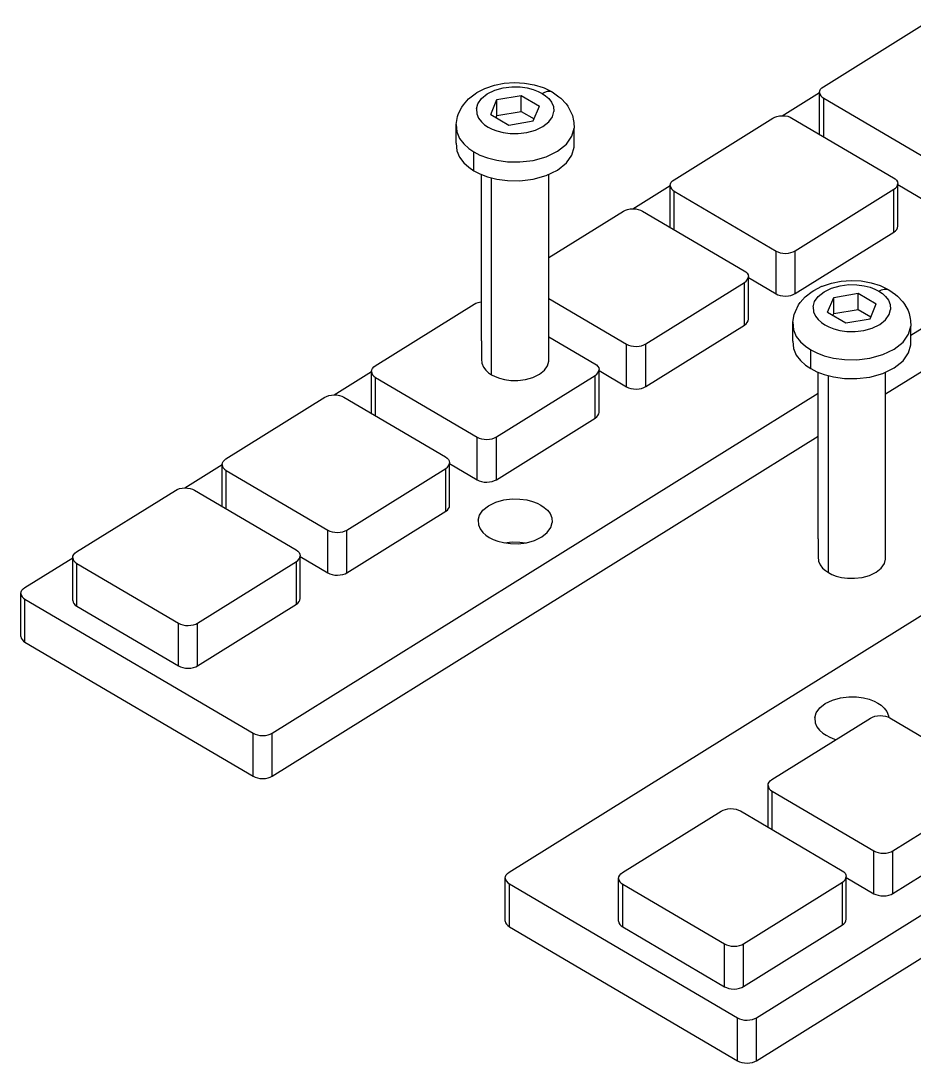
# Model space of a CAD drawing. Header units: millimetres. Extents: x -28.5 to 28.5, y 11.5 to 51.5.
# Drawn here: x -28.47 to -2.02, y 11.46 to 42.34 of the extents above; entities that cross this region are included whole.
import ezdxf

# ---------------------------------------------------------------- set-up
doc = ezdxf.new("R2010")
doc.units = ezdxf.units.MM
doc.layers.add('VISIBLE', color=7, linetype='Continuous')

msp = doc.modelspace()

# ---------------------------------------------------------------- linework, layer by layer
at = {"layer": 'VISIBLE'}
for p, q in [((-2.114, 33.023), (12.835, 42.338)), ((-4.705, 40.387), (-1.779, 42.21)), ((-2.861, 31.283), (12.835, 41.064)), ((-14.443, 40.431), (-14.157, 40.487)), ((-14.157, 40.487), (-13.858, 40.507)), ((-13.858, 40.507), (-13.558, 40.492)), ((-13.558, 40.492), (-13.269, 40.442)), ((-15.216, 40.024), (-15.015, 40.176)), ((-15.015, 40.176), (-14.965, 40.214)), ((-14.965, 40.214), (-14.729, 40.334)), ((-14.832, 40.037), (-14.66, 40.175)), ((-14.729, 40.334), (-14.706, 40.343)), ((-14.706, 40.343), (-14.443, 40.431)), ((-14.66, 40.175), (-14.438, 40.283)), ((-14.66, 40.175), (-14.438, 40.283)), ((-14.438, 40.283), (-14.186, 40.353)), ((-14.186, 40.353), (-13.93, 40.383)), ((-13.93, 40.383), (-13.689, 40.38)), ((-13.689, 40.38), (-13.477, 40.351)), ((-13.477, 40.351), (-13.297, 40.305)), ((-13.297, 40.305), (-13.151, 40.249)), ((-13.269, 40.442), (-13.001, 40.358)), ((-13.151, 40.249), (-13.034, 40.189)), ((-13.034, 40.189), (-12.958, 40.228)), ((-13.034, 40.189), (-12.932, 40.12)), ((-13.001, 40.358), (-12.98, 40.35)), ((-12.98, 40.35), (-12.738, 40.233)), ((-12.958, 40.228), (-12.88, 40.251)), ((-12.88, 40.251), (-12.805, 40.254)), ((-12.805, 40.254), (-12.738, 40.233)), ((-12.738, 40.233), (-12.539, 40.091)), ((-5.922, 39.527), (-4.818, 40.215)), ((-4.818, 40.215), (-4.811, 40.265)), ((-4.818, 38.977), (-4.818, 40.215)), ((-4.818, 40.215), (-4.808, 40.165)), ((-4.811, 40.265), (-4.787, 40.311)), ((-4.808, 40.165), (-4.783, 40.119)), ((-4.787, 40.311), (-4.751, 40.353)), ((-4.751, 40.353), (-4.705, 40.387)), ((-15.416, 39.782), (-15.363, 39.85)), ((-15.363, 39.85), (-15.216, 40.024)), ((-14.984, 39.727), (-14.94, 39.883)), ((-14.94, 39.883), (-14.832, 40.037)), ((-14.557, 39.566), (-14.374, 40.006)), ((-14.374, 40.006), (-13.652, 40.13)), ((-14.374, 39.529), (-14.374, 40.006)), ((-13.652, 39.653), (-13.652, 40.13)), ((-13.652, 40.13), (-13.113, 39.814)), ((-12.932, 40.12), (-12.835, 40.033)), ((-12.835, 40.033), (-12.754, 39.926)), ((-12.835, 40.033), (-12.754, 39.926)), ((-12.754, 39.926), (-12.699, 39.798)), ((-12.754, 39.926), (-12.699, 39.798)), ((-12.539, 40.091), (-12.481, 40.048)), ((-12.481, 40.048), (-12.325, 39.877)), ((-12.325, 39.877), (-12.274, 39.81)), ((-4.783, 40.119), (-4.744, 40.078)), ((-4.744, 40.078), (-4.697, 40.045)), ((-4.697, 38.906), (-4.697, 40.045)), ((-4.697, 40.045), (-1.684, 38.274)), ((-15.544, 39.5), (-15.508, 39.588)), ((-15.508, 39.588), (-15.416, 39.782)), ((-14.984, 39.727), (-14.971, 39.581)), ((-14.971, 39.581), (-14.917, 39.453)), ((-14.557, 39.566), (-14.019, 39.249)), ((-14.374, 39.529), (-13.652, 39.653)), ((-13.652, 39.653), (-13.273, 39.43)), ((-13.297, 39.373), (-13.113, 39.814)), ((-12.73, 39.497), (-12.687, 39.653)), ((-12.699, 39.798), (-12.687, 39.653)), ((-12.274, 39.81), (-12.172, 39.617)), ((-12.172, 39.617), (-12.136, 39.53)), ((-12.136, 39.53), (-12.107, 39.377)), ((-15.583, 39.268), (-15.544, 39.5)), ((-15.583, 38.711), (-15.583, 39.268)), ((-15.583, 39.268), (-15.564, 39.047)), ((-14.917, 39.453), (-14.835, 39.346)), ((-14.835, 39.346), (-14.739, 39.259)), ((-14.739, 39.259), (-14.636, 39.191)), ((-14.739, 39.259), (-14.636, 39.191)), ((-14.397, 39.472), (-14.374, 39.529)), ((-14.019, 39.249), (-13.297, 39.373)), ((-13.01, 39.205), (-12.838, 39.343)), ((-12.838, 39.343), (-12.73, 39.497)), ((-12.107, 39.377), (-12.098, 39.325)), ((-12.098, 39.325), (-12.088, 39.156)), ((-9.129, 37.63), (-6.203, 39.454)), ((-6.203, 39.454), (-6.147, 39.483)), ((-6.147, 39.483), (-6.08, 39.506)), ((-6.147, 39.483), (-6.08, 39.506)), ((-6.08, 39.506), (-6.004, 39.521)), ((-6.08, 39.506), (-6.004, 39.521)), ((-6.004, 39.521), (-5.922, 39.527)), ((-6.004, 39.521), (-5.922, 39.527)), ((-5.922, 39.527), (-5.84, 39.523)), ((-5.84, 39.523), (-5.762, 39.509)), ((-5.762, 39.509), (-5.694, 39.487)), ((-5.694, 39.487), (-5.637, 39.459)), ((-5.637, 39.459), (-2.624, 37.688)), ((-15.564, 39.047), (-15.481, 38.853)), ((-14.636, 39.191), (-14.52, 39.131)), ((-14.636, 39.191), (-14.52, 39.131)), ((-14.52, 39.131), (-14.373, 39.075)), ((-14.373, 39.075), (-14.194, 39.029)), ((-14.194, 39.029), (-13.981, 38.999)), ((-14.014, 17.112), (21.03, 38.949)), ((-13.981, 38.999), (-13.741, 38.996)), ((-13.741, 38.996), (-13.484, 39.027)), ((-13.484, 39.027), (-13.233, 39.097)), ((-13.233, 39.097), (-13.01, 39.205)), ((-12.318, 38.684), (-12.154, 38.919)), ((-12.154, 38.919), (-12.088, 39.156)), ((-12.088, 38.598), (-12.088, 39.156)), ((-15.583, 38.711), (-15.564, 38.49)), ((-15.481, 38.853), (-15.357, 38.689)), ((-15.481, 38.853), (-15.357, 38.689)), ((-15.357, 38.689), (-15.21, 38.557)), ((-12.58, 38.474), (-12.318, 38.684)), ((-15.564, 38.49), (-15.481, 38.295)), ((-15.481, 38.295), (-15.357, 38.132)), ((-15.21, 38.557), (-15.054, 38.452)), ((-15.21, 38.557), (-15.054, 38.452)), ((-15.054, 37.895), (-15.054, 38.452)), ((-15.054, 38.452), (-14.877, 38.361)), ((-15.054, 38.452), (-14.877, 38.361)), ((-14.877, 38.361), (-14.654, 38.276)), ((-13.301, 38.204), (-12.919, 38.31)), ((-12.919, 38.31), (-12.58, 38.474)), ((-12.919, 38.31), (-12.58, 38.474)), ((-12.318, 38.127), (-12.154, 38.361)), ((-12.154, 38.361), (-12.088, 38.598)), ((-15.357, 38.132), (-15.21, 38)), ((-15.21, 38), (-15.054, 37.895)), ((-14.654, 38.276), (-14.381, 38.206)), ((-14.381, 38.206), (-14.057, 38.162)), ((-14.057, 38.162), (-13.691, 38.157)), ((-13.691, 38.157), (-13.301, 38.204)), ((-12.58, 37.917), (-12.318, 38.127)), ((-15.054, 37.895), (-14.877, 37.804)), ((-14.877, 37.804), (-14.654, 37.719)), ((-14.835, 32.856), (-14.835, 37.788)), ((-14.654, 37.719), (-14.381, 37.649)), ((-14.532, 31.852), (-14.532, 37.687)), ((-13.301, 37.646), (-12.919, 37.753)), ((-12.919, 37.753), (-12.58, 37.917)), ((-12.835, 32.874), (-12.835, 37.793)), ((-2.624, 37.688), (-2.577, 37.654)), ((-14.381, 37.649), (-14.057, 37.604)), ((-14.057, 37.604), (-13.691, 37.599)), ((-13.691, 37.599), (-13.301, 37.646)), ((-10.346, 36.77), (-9.242, 37.458)), ((-9.242, 37.458), (-9.235, 37.508)), ((-9.242, 36.22), (-9.242, 37.458)), ((-9.242, 37.458), (-9.232, 37.409)), ((-9.235, 37.508), (-9.211, 37.555)), ((-9.232, 37.409), (-9.207, 37.362)), ((-9.211, 37.555), (-9.175, 37.596)), ((-9.175, 37.596), (-9.129, 37.63)), ((-2.616, 37.346), (-2.57, 37.38)), ((-2.577, 37.654), (-2.538, 37.614)), ((-2.577, 37.654), (-2.538, 37.614)), ((-2.57, 37.38), (-2.534, 37.421)), ((-2.538, 37.614), (-2.513, 37.567)), ((-2.538, 37.614), (-2.513, 37.567)), ((-2.534, 37.421), (-2.51, 37.468)), ((-2.513, 37.567), (-2.503, 37.518)), ((-2.513, 37.567), (-2.503, 37.518)), ((-2.51, 37.468), (-2.503, 37.518)), ((-2.503, 36.252), (-2.503, 37.518)), ((-2.503, 37.49), (-1.684, 37.008)), ((-9.207, 37.362), (-9.168, 37.322)), ((-9.168, 37.322), (-9.121, 37.288)), ((-9.121, 36.149), (-9.121, 37.288)), ((-9.121, 37.288), (-6.108, 35.517)), ((-5.542, 35.522), (-2.616, 37.346)), ((-2.616, 36.08), (-2.616, 37.346)), ((-10.504, 36.749), (-10.428, 36.765)), ((-10.504, 36.749), (-10.428, 36.765)), ((-10.428, 36.765), (-10.346, 36.77)), ((-10.428, 36.765), (-10.346, 36.77)), ((-10.346, 36.77), (-10.264, 36.766)), ((-10.264, 36.766), (-10.187, 36.752)), ((-10.187, 36.752), (-10.118, 36.73)), ((-12.835, 35.321), (-10.627, 36.697)), ((-10.627, 36.697), (-10.571, 36.726)), ((-10.571, 36.726), (-10.504, 36.749)), ((-10.571, 36.726), (-10.504, 36.749)), ((-10.118, 36.73), (-10.061, 36.702)), ((-10.061, 36.702), (-7.048, 34.931)), ((-2.57, 36.114), (-2.534, 36.156)), ((-2.534, 36.156), (-2.51, 36.202)), ((-2.51, 36.202), (-2.503, 36.252)), ((-5.542, 34.256), (-2.616, 36.08)), ((-2.616, 36.08), (-2.57, 36.114)), ((-6.108, 34.251), (-6.108, 35.517)), ((-6.108, 35.517), (-6.051, 35.489)), ((-5.598, 35.493), (-5.542, 35.522)), ((-5.542, 34.256), (-5.542, 35.522)), ((-6.051, 35.489), (-5.983, 35.467)), ((-5.983, 35.467), (-5.905, 35.453)), ((-5.905, 35.453), (-5.823, 35.449)), ((-5.823, 35.449), (-5.742, 35.455)), ((-5.823, 35.449), (-5.742, 35.455)), ((-5.742, 35.455), (-5.665, 35.47)), ((-5.742, 35.455), (-5.665, 35.47)), ((-5.665, 35.47), (-5.598, 35.493)), ((-7.048, 34.931), (-7.001, 34.898)), ((-7.001, 34.898), (-6.962, 34.857)), ((-7.001, 34.898), (-6.962, 34.857)), ((-9.966, 32.765), (-7.04, 34.589)), ((-7.04, 34.589), (-6.994, 34.623)), ((-7.04, 33.323), (-7.04, 34.589)), ((-6.994, 34.623), (-6.958, 34.665)), ((-6.962, 34.857), (-6.937, 34.811)), ((-6.962, 34.857), (-6.937, 34.811)), ((-6.958, 34.665), (-6.934, 34.711)), ((-6.937, 34.811), (-6.927, 34.761)), ((-6.937, 34.811), (-6.927, 34.761)), ((-6.934, 34.711), (-6.927, 34.761)), ((-6.927, 33.495), (-6.927, 34.761)), ((-6.927, 34.733), (-6.108, 34.251)), ((-6.683, 12.803), (28.361, 34.64)), ((-4.469, 34.569), (-4.182, 34.624)), ((-4.182, 34.624), (-3.884, 34.645)), ((-3.884, 34.645), (-3.584, 34.63)), ((-3.584, 34.63), (-3.295, 34.579)), ((-5.242, 34.161), (-5.041, 34.314)), ((-5.041, 34.314), (-4.99, 34.351)), ((-4.99, 34.351), (-4.755, 34.472)), ((-4.858, 34.174), (-4.686, 34.312)), ((-4.755, 34.472), (-4.732, 34.481)), ((-4.732, 34.481), (-4.469, 34.569)), ((-4.686, 34.312), (-4.463, 34.42)), ((-4.463, 34.42), (-4.212, 34.49)), ((-4.212, 34.49), (-3.956, 34.521)), ((-3.956, 34.521), (-3.715, 34.518)), ((-3.715, 34.518), (-3.502, 34.489)), ((-3.502, 34.489), (-3.323, 34.442)), ((-3.502, 34.489), (-3.323, 34.442)), ((-3.323, 34.442), (-3.177, 34.387)), ((-3.295, 34.579), (-3.027, 34.496)), ((-3.177, 34.387), (-3.06, 34.327)), ((-3.06, 34.327), (-2.984, 34.366)), ((-3.06, 34.327), (-2.957, 34.258)), ((-3.027, 34.496), (-3.006, 34.487)), ((-3.006, 34.487), (-2.764, 34.371)), ((-2.984, 34.366), (-2.906, 34.389)), ((-2.906, 34.389), (-2.831, 34.391)), ((-2.831, 34.391), (-2.764, 34.371)), ((-2.764, 34.371), (-2.565, 34.228)), ((-14.996, 33.969), (-14.928, 33.992)), ((-14.996, 33.969), (-14.928, 33.992)), ((-14.928, 33.992), (-14.852, 34.008)), ((-14.928, 33.992), (-14.852, 34.008)), ((-14.852, 34.008), (-14.835, 34.009)), ((-14.852, 34.008), (-14.835, 34.009)), ((-12.835, 34.114), (-10.532, 32.76)), ((-6.108, 34.251), (-6.051, 34.224)), ((-6.051, 34.224), (-5.983, 34.202)), ((-5.983, 34.202), (-5.905, 34.187)), ((-5.905, 34.187), (-5.823, 34.183)), ((-5.823, 34.183), (-5.742, 34.189)), ((-5.742, 34.189), (-5.665, 34.204)), ((-5.665, 34.204), (-5.598, 34.228)), ((-5.598, 34.228), (-5.542, 34.256)), ((-5.442, 33.919), (-5.389, 33.988)), ((-5.389, 33.988), (-5.242, 34.161)), ((-5.009, 33.864), (-4.966, 34.02)), ((-4.966, 34.02), (-4.858, 34.174)), ((-4.583, 33.703), (-4.4, 34.144)), ((-4.4, 34.144), (-3.677, 34.268)), ((-4.4, 33.666), (-4.4, 34.144)), ((-3.677, 33.79), (-3.677, 34.268)), ((-3.677, 34.268), (-3.139, 33.951)), ((-2.957, 34.258), (-2.861, 34.171)), ((-2.861, 34.171), (-2.779, 34.064)), ((-2.779, 34.064), (-2.725, 33.936)), ((-2.565, 34.228), (-2.507, 34.185)), ((-2.507, 34.185), (-2.351, 34.015)), ((-2.351, 34.015), (-2.3, 33.947)), ((-17.977, 32.117), (-15.051, 33.94)), ((-15.051, 33.94), (-14.996, 33.969)), ((-5.57, 33.638), (-5.534, 33.725)), ((-5.534, 33.725), (-5.442, 33.919)), ((-5.009, 33.864), (-4.997, 33.719)), ((-4.997, 33.719), (-4.943, 33.591)), ((-4.583, 33.703), (-4.045, 33.387)), ((-4.423, 33.609), (-4.4, 33.666)), ((-4.4, 33.666), (-3.677, 33.79)), ((-3.677, 33.79), (-3.299, 33.568)), ((-3.323, 33.511), (-3.139, 33.951)), ((-2.756, 33.634), (-2.713, 33.79)), ((-2.725, 33.936), (-2.713, 33.79)), ((-2.3, 33.947), (-2.198, 33.755)), ((-2.198, 33.755), (-2.162, 33.668)), ((-2.162, 33.668), (-2.133, 33.515)), ((-7.04, 33.323), (-6.994, 33.357)), ((-6.994, 33.357), (-6.958, 33.399)), ((-6.958, 33.399), (-6.934, 33.446)), ((-6.958, 33.399), (-6.934, 33.446)), ((-6.934, 33.446), (-6.927, 33.495)), ((-6.934, 33.446), (-6.927, 33.495)), ((-6.683, 11.529), (28.361, 33.366)), ((-5.609, 33.406), (-5.57, 33.638)), ((-5.609, 32.849), (-5.609, 33.406)), ((-5.609, 33.406), (-5.59, 33.185)), ((-4.943, 33.591), (-4.861, 33.484)), ((-4.861, 33.484), (-4.765, 33.397)), ((-4.765, 33.397), (-4.662, 33.328)), ((-4.045, 33.387), (-3.323, 33.511)), ((-3.036, 33.342), (-2.864, 33.48)), ((-2.864, 33.48), (-2.756, 33.634)), ((-2.133, 33.515), (-2.124, 33.463)), ((-2.124, 33.463), (-2.114, 33.293)), ((-9.966, 31.5), (-7.04, 33.323)), ((-5.59, 33.185), (-5.507, 32.99)), ((-4.662, 33.328), (-4.546, 33.268)), ((-4.546, 33.268), (-4.399, 33.212)), ((-4.399, 33.212), (-4.22, 33.166)), ((-4.22, 33.166), (-4.007, 33.137)), ((-4.007, 33.137), (-3.766, 33.134)), ((-3.766, 33.134), (-3.51, 33.165)), ((-3.51, 33.165), (-3.259, 33.234)), ((-3.259, 33.234), (-3.036, 33.342)), ((-2.344, 32.822), (-2.18, 33.056)), ((-2.18, 33.056), (-2.114, 33.293)), ((-2.114, 32.736), (-2.114, 33.293)), ((-14.835, 32.856), (-14.834, 32.318)), ((-12.837, 32.254), (-12.835, 32.874)), ((-12.835, 32.975), (-11.473, 32.174)), ((-10.532, 31.495), (-10.532, 32.76)), ((-10.532, 32.76), (-10.475, 32.733)), ((-10.089, 32.713), (-10.022, 32.737)), ((-10.022, 32.737), (-9.966, 32.765)), ((-9.966, 31.5), (-9.966, 32.765)), ((-5.609, 32.849), (-5.59, 32.627)), ((-5.507, 32.99), (-5.383, 32.827)), ((-5.383, 32.827), (-5.236, 32.695)), ((-2.606, 32.612), (-2.344, 32.822)), ((-2.18, 32.499), (-2.114, 32.736)), ((-10.475, 32.733), (-10.407, 32.711)), ((-10.407, 32.711), (-10.33, 32.696)), ((-10.33, 32.696), (-10.247, 32.692)), ((-10.247, 32.692), (-10.166, 32.698)), ((-10.166, 32.698), (-10.089, 32.713)), ((-5.59, 32.627), (-5.507, 32.433)), ((-5.507, 32.433), (-5.383, 32.27)), ((-5.236, 32.695), (-5.08, 32.59)), ((-5.236, 32.695), (-5.08, 32.59)), ((-5.08, 32.033), (-5.08, 32.59)), ((-5.08, 32.59), (-4.903, 32.499)), ((-5.08, 32.59), (-4.903, 32.499)), ((-4.903, 32.499), (-4.68, 32.414)), ((-3.327, 32.341), (-2.944, 32.447)), ((-2.944, 32.447), (-2.606, 32.612)), ((-2.344, 32.264), (-2.18, 32.499)), ((-14.834, 32.318), (-14.823, 32.192)), ((-14.823, 32.192), (-14.776, 32.081)), ((-12.968, 31.984), (-12.874, 32.118)), ((-12.874, 32.118), (-12.837, 32.254)), ((-11.473, 32.174), (-11.425, 32.141)), ((-11.425, 32.141), (-11.386, 32.1)), ((-11.425, 32.141), (-11.386, 32.1)), ((-5.383, 32.27), (-5.236, 32.137)), ((-5.236, 32.137), (-5.08, 32.033)), ((-4.68, 32.414), (-4.407, 32.343)), ((-4.407, 32.343), (-4.083, 32.299)), ((-4.083, 32.299), (-3.717, 32.294)), ((-3.717, 32.294), (-3.327, 32.341)), ((-2.606, 32.055), (-2.344, 32.264)), ((-19.194, 31.257), (-18.09, 31.945)), ((-18.09, 31.945), (-18.083, 31.994)), ((-18.09, 30.707), (-18.09, 31.945)), ((-18.09, 31.945), (-18.081, 31.895)), ((-18.083, 31.994), (-18.06, 32.041)), ((-18.081, 31.895), (-18.055, 31.849)), ((-18.06, 32.041), (-18.023, 32.082)), ((-18.055, 31.849), (-18.017, 31.808)), ((-18.023, 32.082), (-17.977, 32.117)), ((-14.776, 32.081), (-14.705, 31.987)), ((-14.705, 31.987), (-14.621, 31.912)), ((-14.621, 31.912), (-14.532, 31.852)), ((-14.532, 31.852), (-14.431, 31.8)), ((-14.39, 30.009), (-11.464, 31.832)), ((-13.311, 31.771), (-13.118, 31.865)), ((-13.118, 31.865), (-12.968, 31.984)), ((-11.464, 31.832), (-11.418, 31.866)), ((-11.464, 30.566), (-11.464, 31.832)), ((-11.418, 31.866), (-11.382, 31.908)), ((-11.386, 32.1), (-11.361, 32.054)), ((-11.386, 32.1), (-11.361, 32.054)), ((-11.382, 31.908), (-11.359, 31.955)), ((-11.361, 32.054), (-11.351, 32.004)), ((-11.361, 32.054), (-11.351, 32.004)), ((-11.359, 31.955), (-11.351, 32.004)), ((-11.351, 30.738), (-11.351, 32.004)), ((-11.351, 31.976), (-10.532, 31.495)), ((-5.08, 32.033), (-4.903, 31.941)), ((-4.903, 31.941), (-4.68, 31.856)), ((-4.861, 26.994), (-4.861, 31.925)), ((-4.68, 31.856), (-4.407, 31.786)), ((-4.558, 25.99), (-4.558, 31.825)), ((-3.327, 31.784), (-2.944, 31.89)), ((-2.944, 31.89), (-2.606, 32.055)), ((-2.861, 27.012), (-2.861, 31.931)), ((-18.017, 31.808), (-17.969, 31.775)), ((-17.969, 30.636), (-17.969, 31.775)), ((-17.969, 31.775), (-14.956, 30.004)), ((-14.431, 31.8), (-14.303, 31.751)), ((-14.303, 31.751), (-14.147, 31.711)), ((-14.147, 31.711), (-13.962, 31.686)), ((-13.962, 31.686), (-13.753, 31.683)), ((-13.753, 31.683), (-13.53, 31.71)), ((-13.53, 31.71), (-13.311, 31.771)), ((-4.407, 31.786), (-4.083, 31.742)), ((-4.083, 31.742), (-3.717, 31.737)), ((-3.717, 31.737), (-3.327, 31.784)), ((-21.03, 21.235), (-4.861, 31.311)), ((-19.475, 31.183), (-19.42, 31.212)), ((-19.42, 31.212), (-19.352, 31.236)), ((-19.42, 31.212), (-19.352, 31.236)), ((-19.352, 31.236), (-19.276, 31.251)), ((-19.352, 31.236), (-19.276, 31.251)), ((-19.276, 31.251), (-19.194, 31.257)), ((-19.276, 31.251), (-19.194, 31.257)), ((-19.194, 31.257), (-19.112, 31.252)), ((-19.112, 31.252), (-19.035, 31.238)), ((-19.035, 31.238), (-18.966, 31.216)), ((-18.966, 31.216), (-18.91, 31.188)), ((-10.532, 31.495), (-10.475, 31.467)), ((-10.475, 31.467), (-10.407, 31.445)), ((-10.407, 31.445), (-10.33, 31.431)), ((-10.33, 31.431), (-10.247, 31.426)), ((-10.247, 31.426), (-10.166, 31.432)), ((-10.166, 31.432), (-10.089, 31.448)), ((-10.089, 31.448), (-10.022, 31.471)), ((-10.022, 31.471), (-9.966, 31.5)), ((-22.401, 29.36), (-19.475, 31.183)), ((-18.91, 31.188), (-15.897, 29.418)), ((-11.464, 30.566), (-11.418, 30.601)), ((-11.418, 30.601), (-11.382, 30.642)), ((-11.382, 30.642), (-11.359, 30.689)), ((-11.359, 30.689), (-11.351, 30.738)), ((-14.39, 28.743), (-11.464, 30.566)), ((-21.03, 19.962), (-4.861, 30.037)), ((-14.956, 28.738), (-14.956, 30.004)), ((-14.956, 30.004), (-14.899, 29.976)), ((-14.899, 29.976), (-14.831, 29.954)), ((-14.59, 29.941), (-14.513, 29.957)), ((-14.513, 29.957), (-14.446, 29.98)), ((-14.446, 29.98), (-14.39, 30.009)), ((-14.39, 28.743), (-14.39, 30.009)), ((-14.831, 29.954), (-14.754, 29.94)), ((-14.754, 29.94), (-14.672, 29.935)), ((-14.672, 29.935), (-14.59, 29.941)), ((-22.447, 29.326), (-22.401, 29.36)), ((-15.897, 29.418), (-15.849, 29.384)), ((-15.849, 29.384), (-15.811, 29.343)), ((-15.849, 29.384), (-15.811, 29.343)), ((-15.811, 29.343), (-15.785, 29.297)), ((-15.811, 29.343), (-15.785, 29.297)), ((-23.618, 28.5), (-22.514, 29.188)), ((-22.514, 29.188), (-22.507, 29.238)), ((-22.514, 27.95), (-22.514, 29.188)), ((-22.514, 29.188), (-22.505, 29.138)), ((-22.514, 29.188), (-22.505, 29.138)), ((-22.507, 29.238), (-22.484, 29.284)), ((-22.505, 29.138), (-22.479, 29.092)), ((-22.505, 29.138), (-22.479, 29.092)), ((-22.484, 29.284), (-22.447, 29.326)), ((-22.479, 29.092), (-22.441, 29.051)), ((-22.441, 29.051), (-22.393, 29.018)), ((-18.815, 27.252), (-15.888, 29.075)), ((-15.888, 29.075), (-15.842, 29.11)), ((-15.888, 27.81), (-15.888, 29.075)), ((-15.842, 29.11), (-15.806, 29.151)), ((-15.806, 29.151), (-15.783, 29.198)), ((-15.785, 29.297), (-15.775, 29.247)), ((-15.785, 29.297), (-15.775, 29.247)), ((-15.783, 29.198), (-15.775, 29.247)), ((-15.775, 27.982), (-15.775, 29.247)), ((-15.775, 29.219), (-14.956, 28.738)), ((-22.393, 27.879), (-22.393, 29.018)), ((-22.393, 29.018), (-19.38, 27.247)), ((-14.956, 28.738), (-14.899, 28.71)), ((-14.446, 28.714), (-14.39, 28.743)), ((-26.825, 26.603), (-23.899, 28.427)), ((-23.899, 28.427), (-23.844, 28.456)), ((-23.844, 28.456), (-23.776, 28.479)), ((-23.844, 28.456), (-23.776, 28.479)), ((-23.776, 28.479), (-23.7, 28.494)), ((-23.776, 28.479), (-23.7, 28.494)), ((-23.7, 28.494), (-23.618, 28.5)), ((-23.7, 28.494), (-23.618, 28.5)), ((-23.618, 28.5), (-23.536, 28.496)), ((-23.536, 28.496), (-23.459, 28.482)), ((-23.459, 28.482), (-23.39, 28.46)), ((-23.39, 28.46), (-23.334, 28.432)), ((-23.334, 28.432), (-20.321, 26.661)), ((-14.899, 28.71), (-14.831, 28.688)), ((-14.831, 28.688), (-14.754, 28.674)), ((-14.754, 28.674), (-14.672, 28.67)), ((-14.672, 28.67), (-14.59, 28.675)), ((-14.59, 28.675), (-14.513, 28.691)), ((-14.513, 28.691), (-14.446, 28.714)), ((-14.411, 28.077), (-14.171, 28.144)), ((-14.171, 28.144), (-13.926, 28.173)), ((-13.926, 28.173), (-13.696, 28.17)), ((-13.696, 28.17), (-13.492, 28.142)), ((-13.492, 28.142), (-13.32, 28.098)), ((-18.815, 25.986), (-15.888, 27.81)), ((-15.888, 27.81), (-15.842, 27.844)), ((-15.842, 27.844), (-15.806, 27.885)), ((-15.806, 27.885), (-15.783, 27.932)), ((-15.783, 27.932), (-15.775, 27.982)), ((-14.892, 27.694), (-14.789, 27.842)), ((-14.789, 27.842), (-14.624, 27.973)), ((-14.624, 27.973), (-14.411, 28.077)), ((-13.32, 28.098), (-13.18, 28.045)), ((-13.18, 28.045), (-13.069, 27.987)), ((-13.069, 27.987), (-12.971, 27.921)), ((-12.971, 27.921), (-12.879, 27.838)), ((-12.879, 27.838), (-12.801, 27.736)), ((-14.934, 27.545), (-14.892, 27.694)), ((-14.934, 27.545), (-14.922, 27.406)), ((-12.801, 27.736), (-12.749, 27.613)), ((-12.749, 27.613), (-12.737, 27.474)), ((-19.38, 25.981), (-19.38, 27.247)), ((-19.38, 27.247), (-19.323, 27.219)), ((-19.323, 27.219), (-19.255, 27.197)), ((-19.255, 27.197), (-19.178, 27.183)), ((-19.178, 27.183), (-19.096, 27.179)), ((-19.096, 27.179), (-19.014, 27.184)), ((-19.014, 27.184), (-18.937, 27.2)), ((-18.937, 27.2), (-18.87, 27.223)), ((-18.87, 27.223), (-18.815, 27.252)), ((-18.815, 25.986), (-18.815, 27.252)), ((-14.922, 27.406), (-14.87, 27.284)), ((-14.87, 27.284), (-14.792, 27.181)), ((-14.87, 27.284), (-14.792, 27.181)), ((-14.792, 27.181), (-14.7, 27.098)), ((-13.046, 27.046), (-12.882, 27.178)), ((-12.882, 27.178), (-12.778, 27.325)), ((-12.778, 27.325), (-12.737, 27.474)), ((-14.7, 27.098), (-14.602, 27.032)), ((-14.602, 27.032), (-14.49, 26.975)), ((-14.49, 26.975), (-14.35, 26.921)), ((-14.35, 26.921), (-14.178, 26.877)), ((-14.178, 26.877), (-13.975, 26.849)), ((-14.147, 26.873), (-13.926, 26.899)), ((-13.926, 26.899), (-13.696, 26.896)), ((-13.745, 26.846), (-13.5, 26.876)), ((-13.696, 26.896), (-13.524, 26.873)), ((-13.5, 26.876), (-13.259, 26.943)), ((-13.259, 26.943), (-13.046, 27.046)), ((-4.861, 26.994), (-4.86, 26.456)), ((-2.863, 26.392), (-2.861, 27.012)), ((-26.908, 26.528), (-26.871, 26.569)), ((-26.871, 26.569), (-26.825, 26.603)), ((-20.321, 26.661), (-20.273, 26.627)), ((-20.273, 26.627), (-20.235, 26.587)), ((-20.273, 26.627), (-20.235, 26.587)), ((-20.235, 26.587), (-20.209, 26.54)), ((-20.235, 26.587), (-20.209, 26.54)), ((-13.975, 26.849), (-13.745, 26.846)), ((-28.361, 25.544), (-26.938, 26.431)), ((-26.938, 26.431), (-26.931, 26.481)), ((-26.938, 25.165), (-26.938, 26.431)), ((-26.938, 26.431), (-26.929, 26.382)), ((-26.931, 26.481), (-26.908, 26.528)), ((-26.929, 26.382), (-26.903, 26.335)), ((-26.903, 26.335), (-26.865, 26.295)), ((-26.865, 26.295), (-26.817, 26.261)), ((-26.817, 24.995), (-26.817, 26.261)), ((-26.817, 26.261), (-23.804, 24.49)), ((-23.239, 24.495), (-20.312, 26.319)), ((-20.312, 26.319), (-20.267, 26.353)), ((-20.312, 25.053), (-20.312, 26.319)), ((-20.267, 26.353), (-20.23, 26.394)), ((-20.23, 26.394), (-20.207, 26.441)), ((-20.209, 26.54), (-20.199, 26.491)), ((-20.209, 26.54), (-20.199, 26.491)), ((-20.207, 26.441), (-20.199, 26.491)), ((-20.199, 25.225), (-20.199, 26.491)), ((-20.199, 26.463), (-19.38, 25.981)), ((-4.86, 26.456), (-4.849, 26.329)), ((-4.849, 26.329), (-4.802, 26.218)), ((-2.994, 26.122), (-2.9, 26.256)), ((-2.9, 26.256), (-2.863, 26.392)), ((-19.38, 25.981), (-19.323, 25.953)), ((-19.323, 25.953), (-19.255, 25.931)), ((-18.937, 25.934), (-18.87, 25.957)), ((-18.87, 25.957), (-18.815, 25.986)), ((-4.802, 26.218), (-4.731, 26.125)), ((-4.731, 26.125), (-4.647, 26.049)), ((-4.647, 26.049), (-4.558, 25.99)), ((-4.558, 25.99), (-4.456, 25.937)), ((-3.337, 25.908), (-3.144, 26.002)), ((-3.144, 26.002), (-2.994, 26.122)), ((-19.255, 25.931), (-19.178, 25.917)), ((-19.255, 25.931), (-19.178, 25.917)), ((-19.178, 25.917), (-19.096, 25.913)), ((-19.178, 25.917), (-19.096, 25.913)), ((-19.096, 25.913), (-19.014, 25.919)), ((-19.014, 25.919), (-18.937, 25.934)), ((-4.456, 25.937), (-4.329, 25.889)), ((-4.329, 25.889), (-4.173, 25.849)), ((-4.173, 25.849), (-3.988, 25.823)), ((-3.988, 25.823), (-3.779, 25.821)), ((-3.779, 25.821), (-3.556, 25.847)), ((-3.556, 25.847), (-3.337, 25.908)), ((-28.474, 25.372), (-28.467, 25.422)), ((-28.474, 24.099), (-28.474, 25.372)), ((-28.474, 25.372), (-28.465, 25.323)), ((-28.467, 25.422), (-28.444, 25.469)), ((-28.444, 25.469), (-28.407, 25.51)), ((-28.407, 25.51), (-28.361, 25.544)), ((-28.465, 25.323), (-28.439, 25.276)), ((-28.439, 25.276), (-28.401, 25.236)), ((-28.401, 25.236), (-28.353, 25.202)), ((-28.353, 23.928), (-28.353, 25.202)), ((-28.353, 25.202), (-21.596, 21.23)), ((-26.938, 25.165), (-26.929, 25.116)), ((-26.929, 25.116), (-26.903, 25.07)), ((-26.903, 25.07), (-26.865, 25.029)), ((-26.865, 25.029), (-26.817, 24.995)), ((-23.239, 23.229), (-20.312, 25.053)), ((-20.312, 25.053), (-20.267, 25.087)), ((-20.267, 25.087), (-20.23, 25.129)), ((-20.23, 25.129), (-20.207, 25.175)), ((-20.207, 25.175), (-20.199, 25.225)), ((-26.817, 24.995), (-23.804, 23.224)), ((-23.804, 23.224), (-23.804, 24.49)), ((-23.804, 24.49), (-23.747, 24.462)), ((-23.747, 24.462), (-23.679, 24.44)), ((-23.679, 24.44), (-23.602, 24.426)), ((-23.602, 24.426), (-23.52, 24.422)), ((-23.52, 24.422), (-23.438, 24.428)), ((-23.438, 24.428), (-23.361, 24.443)), ((-23.361, 24.443), (-23.294, 24.466)), ((-23.294, 24.466), (-23.239, 24.495)), ((-23.239, 23.229), (-23.239, 24.495)), ((-28.474, 24.099), (-28.465, 24.049)), ((-28.465, 24.049), (-28.439, 24.003)), ((-28.439, 24.003), (-28.401, 23.962)), ((-28.401, 23.962), (-28.353, 23.928)), ((-28.353, 23.928), (-21.596, 19.957)), ((-23.804, 23.224), (-23.747, 23.197)), ((-23.747, 23.197), (-23.679, 23.175)), ((-23.679, 23.175), (-23.602, 23.16)), ((-23.52, 23.156), (-23.438, 23.162)), ((-23.438, 23.162), (-23.361, 23.177)), ((-23.361, 23.177), (-23.294, 23.201)), ((-23.294, 23.201), (-23.239, 23.229)), ((-23.602, 23.16), (-23.52, 23.156)), ((-4.437, 22.214), (-4.197, 22.281)), ((-4.197, 22.281), (-3.952, 22.311)), ((-3.952, 22.311), (-3.721, 22.308)), ((-3.721, 22.308), (-3.518, 22.28)), ((-3.518, 22.28), (-3.346, 22.236)), ((-3.346, 22.236), (-3.206, 22.182)), ((-4.918, 21.832), (-4.815, 21.979)), ((-4.815, 21.979), (-4.65, 22.111)), ((-4.65, 22.111), (-4.437, 22.214)), ((-3.206, 22.182), (-3.095, 22.125)), ((-3.095, 22.125), (-2.997, 22.059)), ((-2.997, 22.059), (-2.904, 21.976)), ((-2.904, 21.976), (-2.826, 21.873)), ((-6.232, 19.856), (-3.306, 21.68)), ((-4.96, 21.683), (-4.918, 21.832)), ((-4.96, 21.683), (-4.948, 21.543)), ((-3.306, 21.68), (-3.25, 21.709)), ((-3.25, 21.709), (-3.183, 21.732)), ((-3.25, 21.709), (-3.183, 21.732)), ((-3.183, 21.732), (-3.107, 21.747)), ((-3.183, 21.732), (-3.107, 21.747)), ((-3.107, 21.747), (-3.025, 21.753)), ((-3.107, 21.747), (-3.025, 21.753)), ((-3.025, 21.753), (-2.943, 21.749)), ((-2.943, 21.749), (-2.865, 21.735)), ((-2.865, 21.735), (-2.797, 21.713)), ((-2.826, 21.873), (-2.775, 21.751)), ((-2.797, 21.713), (-2.74, 21.685)), ((-2.775, 21.751), (-2.77, 21.699)), ((-2.74, 21.685), (0.273, 19.914)), ((-4.948, 21.543), (-4.896, 21.421)), ((-4.896, 21.421), (-4.818, 21.319)), ((-4.896, 21.421), (-4.818, 21.319)), ((-4.818, 21.319), (-4.725, 21.235)), ((-21.596, 19.957), (-21.596, 21.23)), ((-21.596, 21.23), (-21.539, 21.203)), ((-21.539, 21.203), (-21.47, 21.18)), ((-21.47, 21.18), (-21.393, 21.166)), ((-21.393, 21.166), (-21.311, 21.162)), ((-21.311, 21.162), (-21.229, 21.168)), ((-21.229, 21.168), (-21.153, 21.183)), ((-21.153, 21.183), (-21.086, 21.207)), ((-21.086, 21.207), (-21.03, 21.235)), ((-21.03, 19.962), (-21.03, 21.235)), ((-4.725, 21.235), (-4.627, 21.17)), ((-4.627, 21.17), (-4.516, 21.112)), ((-4.516, 21.112), (-4.376, 21.059)), ((-4.376, 21.059), (-4.324, 21.046)), ((-21.596, 19.957), (-21.539, 19.929)), ((-21.539, 19.929), (-21.47, 19.907)), ((-21.47, 19.907), (-21.393, 19.893)), ((-21.393, 19.893), (-21.311, 19.888)), ((-21.311, 19.888), (-21.229, 19.894)), ((-21.229, 19.894), (-21.153, 19.909)), ((-21.153, 19.909), (-21.086, 19.933)), ((-21.086, 19.933), (-21.03, 19.962)), ((-6.338, 19.734), (-6.315, 19.781)), ((-6.315, 19.781), (-6.278, 19.822)), ((-6.278, 19.822), (-6.232, 19.856)), ((-6.345, 19.684), (-6.338, 19.734)), ((-6.345, 18.446), (-6.345, 19.684)), ((-6.345, 19.684), (-6.335, 19.635)), ((-6.345, 19.684), (-6.335, 19.635)), ((-6.335, 19.635), (-6.31, 19.588)), ((-6.335, 19.635), (-6.31, 19.588)), ((-6.31, 19.588), (-6.271, 19.548)), ((-6.271, 19.548), (-6.224, 19.514)), ((-6.224, 18.375), (-6.224, 19.514)), ((-6.224, 19.514), (-3.211, 17.743)), ((-2.645, 17.748), (0.281, 19.572)), ((-10.656, 17.1), (-7.73, 18.923)), ((-7.73, 18.923), (-7.675, 18.952)), ((-7.675, 18.952), (-7.607, 18.975)), ((-7.675, 18.952), (-7.607, 18.975)), ((-7.607, 18.975), (-7.531, 18.991)), ((-7.607, 18.975), (-7.531, 18.991)), ((-7.531, 18.991), (-7.449, 18.996)), ((-7.531, 18.991), (-7.449, 18.996)), ((-7.449, 18.996), (-7.367, 18.992)), ((-7.367, 18.992), (-7.29, 18.978)), ((-7.29, 18.978), (-7.221, 18.956)), ((-7.221, 18.956), (-7.164, 18.928)), ((-7.164, 18.928), (-4.151, 17.157)), ((-2.645, 16.482), (0.281, 18.306)), ((-3.211, 16.477), (-3.211, 17.743)), ((-3.211, 17.743), (-3.154, 17.715)), ((-3.154, 17.715), (-3.086, 17.693)), ((-3.086, 17.693), (-3.008, 17.679)), ((-3.008, 17.679), (-2.926, 17.675)), ((-2.926, 17.675), (-2.845, 17.681)), ((-2.845, 17.681), (-2.768, 17.696)), ((-2.768, 17.696), (-2.701, 17.719)), ((-2.701, 17.719), (-2.645, 17.748)), ((-2.645, 16.482), (-2.645, 17.748)), ((-14.127, 16.939), (-14.12, 16.989)), ((-14.12, 16.989), (-14.097, 17.036)), ((-14.097, 17.036), (-14.06, 17.077)), ((-14.06, 17.077), (-14.014, 17.112)), ((-10.762, 16.977), (-10.739, 17.024)), ((-10.739, 17.024), (-10.702, 17.065)), ((-10.702, 17.065), (-10.656, 17.1)), ((-4.151, 17.157), (-4.104, 17.124)), ((-4.104, 17.124), (-4.065, 17.083)), ((-4.104, 17.124), (-4.065, 17.083)), ((-4.065, 17.083), (-4.04, 17.037)), ((-4.065, 17.083), (-4.04, 17.037)), ((-4.04, 17.037), (-4.03, 16.987)), ((-4.04, 17.037), (-4.03, 16.987)), ((-4.038, 16.937), (-4.03, 16.987)), ((-4.03, 15.721), (-4.03, 16.987)), ((-14.127, 15.666), (-14.127, 16.939)), ((-14.127, 16.939), (-14.118, 16.89)), ((-14.118, 16.89), (-14.092, 16.844)), ((-14.092, 16.844), (-14.054, 16.803)), ((-14.054, 16.803), (-14.006, 16.769)), ((-14.006, 15.496), (-14.006, 16.769)), ((-14.006, 16.769), (-7.249, 12.798)), ((-10.769, 16.927), (-10.762, 16.977)), ((-10.769, 15.662), (-10.769, 16.927)), ((-10.769, 16.927), (-10.76, 16.878)), ((-10.76, 16.878), (-10.734, 16.832)), ((-10.734, 16.832), (-10.695, 16.791)), ((-10.695, 16.791), (-10.648, 16.757)), ((-10.648, 15.492), (-10.648, 16.757)), ((-10.648, 16.757), (-7.635, 14.986)), ((-7.069, 14.991), (-4.143, 16.815)), ((-4.143, 16.815), (-4.097, 16.849)), ((-4.143, 15.549), (-4.143, 16.815)), ((-4.097, 16.849), (-4.061, 16.891)), ((-4.061, 16.891), (-4.038, 16.937)), ((-4.03, 16.959), (-3.211, 16.477)), ((-3.211, 16.477), (-3.154, 16.45)), ((-3.154, 16.45), (-3.086, 16.428)), ((-3.086, 16.428), (-3.008, 16.413)), ((-3.086, 16.428), (-3.008, 16.413)), ((-3.008, 16.413), (-2.926, 16.409)), ((-3.008, 16.413), (-2.926, 16.409)), ((-2.926, 16.409), (-2.845, 16.415)), ((-2.845, 16.415), (-2.768, 16.43)), ((-2.768, 16.43), (-2.701, 16.454)), ((-2.701, 16.454), (-2.645, 16.482)), ((-14.127, 15.666), (-14.118, 15.616)), ((-14.118, 15.616), (-14.092, 15.57)), ((-14.092, 15.57), (-14.054, 15.529)), ((-14.054, 15.529), (-14.006, 15.496)), ((-14.006, 15.496), (-7.249, 11.524)), ((-10.769, 15.662), (-10.76, 15.612)), ((-10.76, 15.612), (-10.734, 15.566)), ((-10.734, 15.566), (-10.695, 15.525)), ((-10.695, 15.525), (-10.648, 15.492)), ((-10.648, 15.492), (-7.635, 13.721)), ((-7.069, 13.726), (-4.143, 15.549)), ((-4.143, 15.549), (-4.097, 15.583)), ((-4.097, 15.583), (-4.061, 15.625)), ((-4.061, 15.625), (-4.038, 15.672)), ((-4.038, 15.672), (-4.03, 15.721)), ((-7.635, 13.721), (-7.635, 14.986)), ((-7.635, 14.986), (-7.578, 14.959)), ((-7.578, 14.959), (-7.51, 14.937)), ((-7.51, 14.937), (-7.433, 14.922)), ((-7.433, 14.922), (-7.35, 14.918)), ((-7.35, 14.918), (-7.269, 14.924)), ((-7.269, 14.924), (-7.192, 14.939)), ((-7.192, 14.939), (-7.125, 14.963)), ((-7.125, 14.963), (-7.069, 14.991)), ((-7.069, 13.726), (-7.069, 14.991)), ((-7.635, 13.721), (-7.578, 13.693)), ((-7.578, 13.693), (-7.51, 13.671)), ((-7.51, 13.671), (-7.433, 13.657)), ((-7.433, 13.657), (-7.35, 13.652)), ((-7.35, 13.652), (-7.269, 13.658)), ((-7.269, 13.658), (-7.192, 13.674)), ((-7.192, 13.674), (-7.125, 13.697)), ((-7.125, 13.697), (-7.069, 13.726)), ((-7.249, 11.524), (-7.249, 12.798)), ((-7.249, 12.798), (-7.192, 12.77)), ((-7.192, 12.77), (-7.123, 12.748)), ((-7.123, 12.748), (-7.046, 12.734)), ((-7.046, 12.734), (-6.964, 12.729)), ((-6.964, 12.729), (-6.882, 12.735)), ((-6.882, 12.735), (-6.806, 12.75)), ((-6.806, 12.75), (-6.738, 12.774)), ((-6.738, 12.774), (-6.683, 12.803)), ((-6.683, 11.529), (-6.683, 12.803)), ((-7.249, 11.524), (-7.192, 11.496)), ((-7.192, 11.496), (-7.123, 11.474)), ((-7.123, 11.474), (-7.046, 11.46)), ((-7.046, 11.46), (-6.964, 11.455)), ((-6.964, 11.455), (-6.882, 11.461)), ((-6.882, 11.461), (-6.806, 11.477)), ((-6.806, 11.477), (-6.738, 11.5)), ((-6.738, 11.5), (-6.683, 11.529))]:
    msp.add_line(p, q, dxfattribs=at)

doc.saveas('drawing.dxf')
